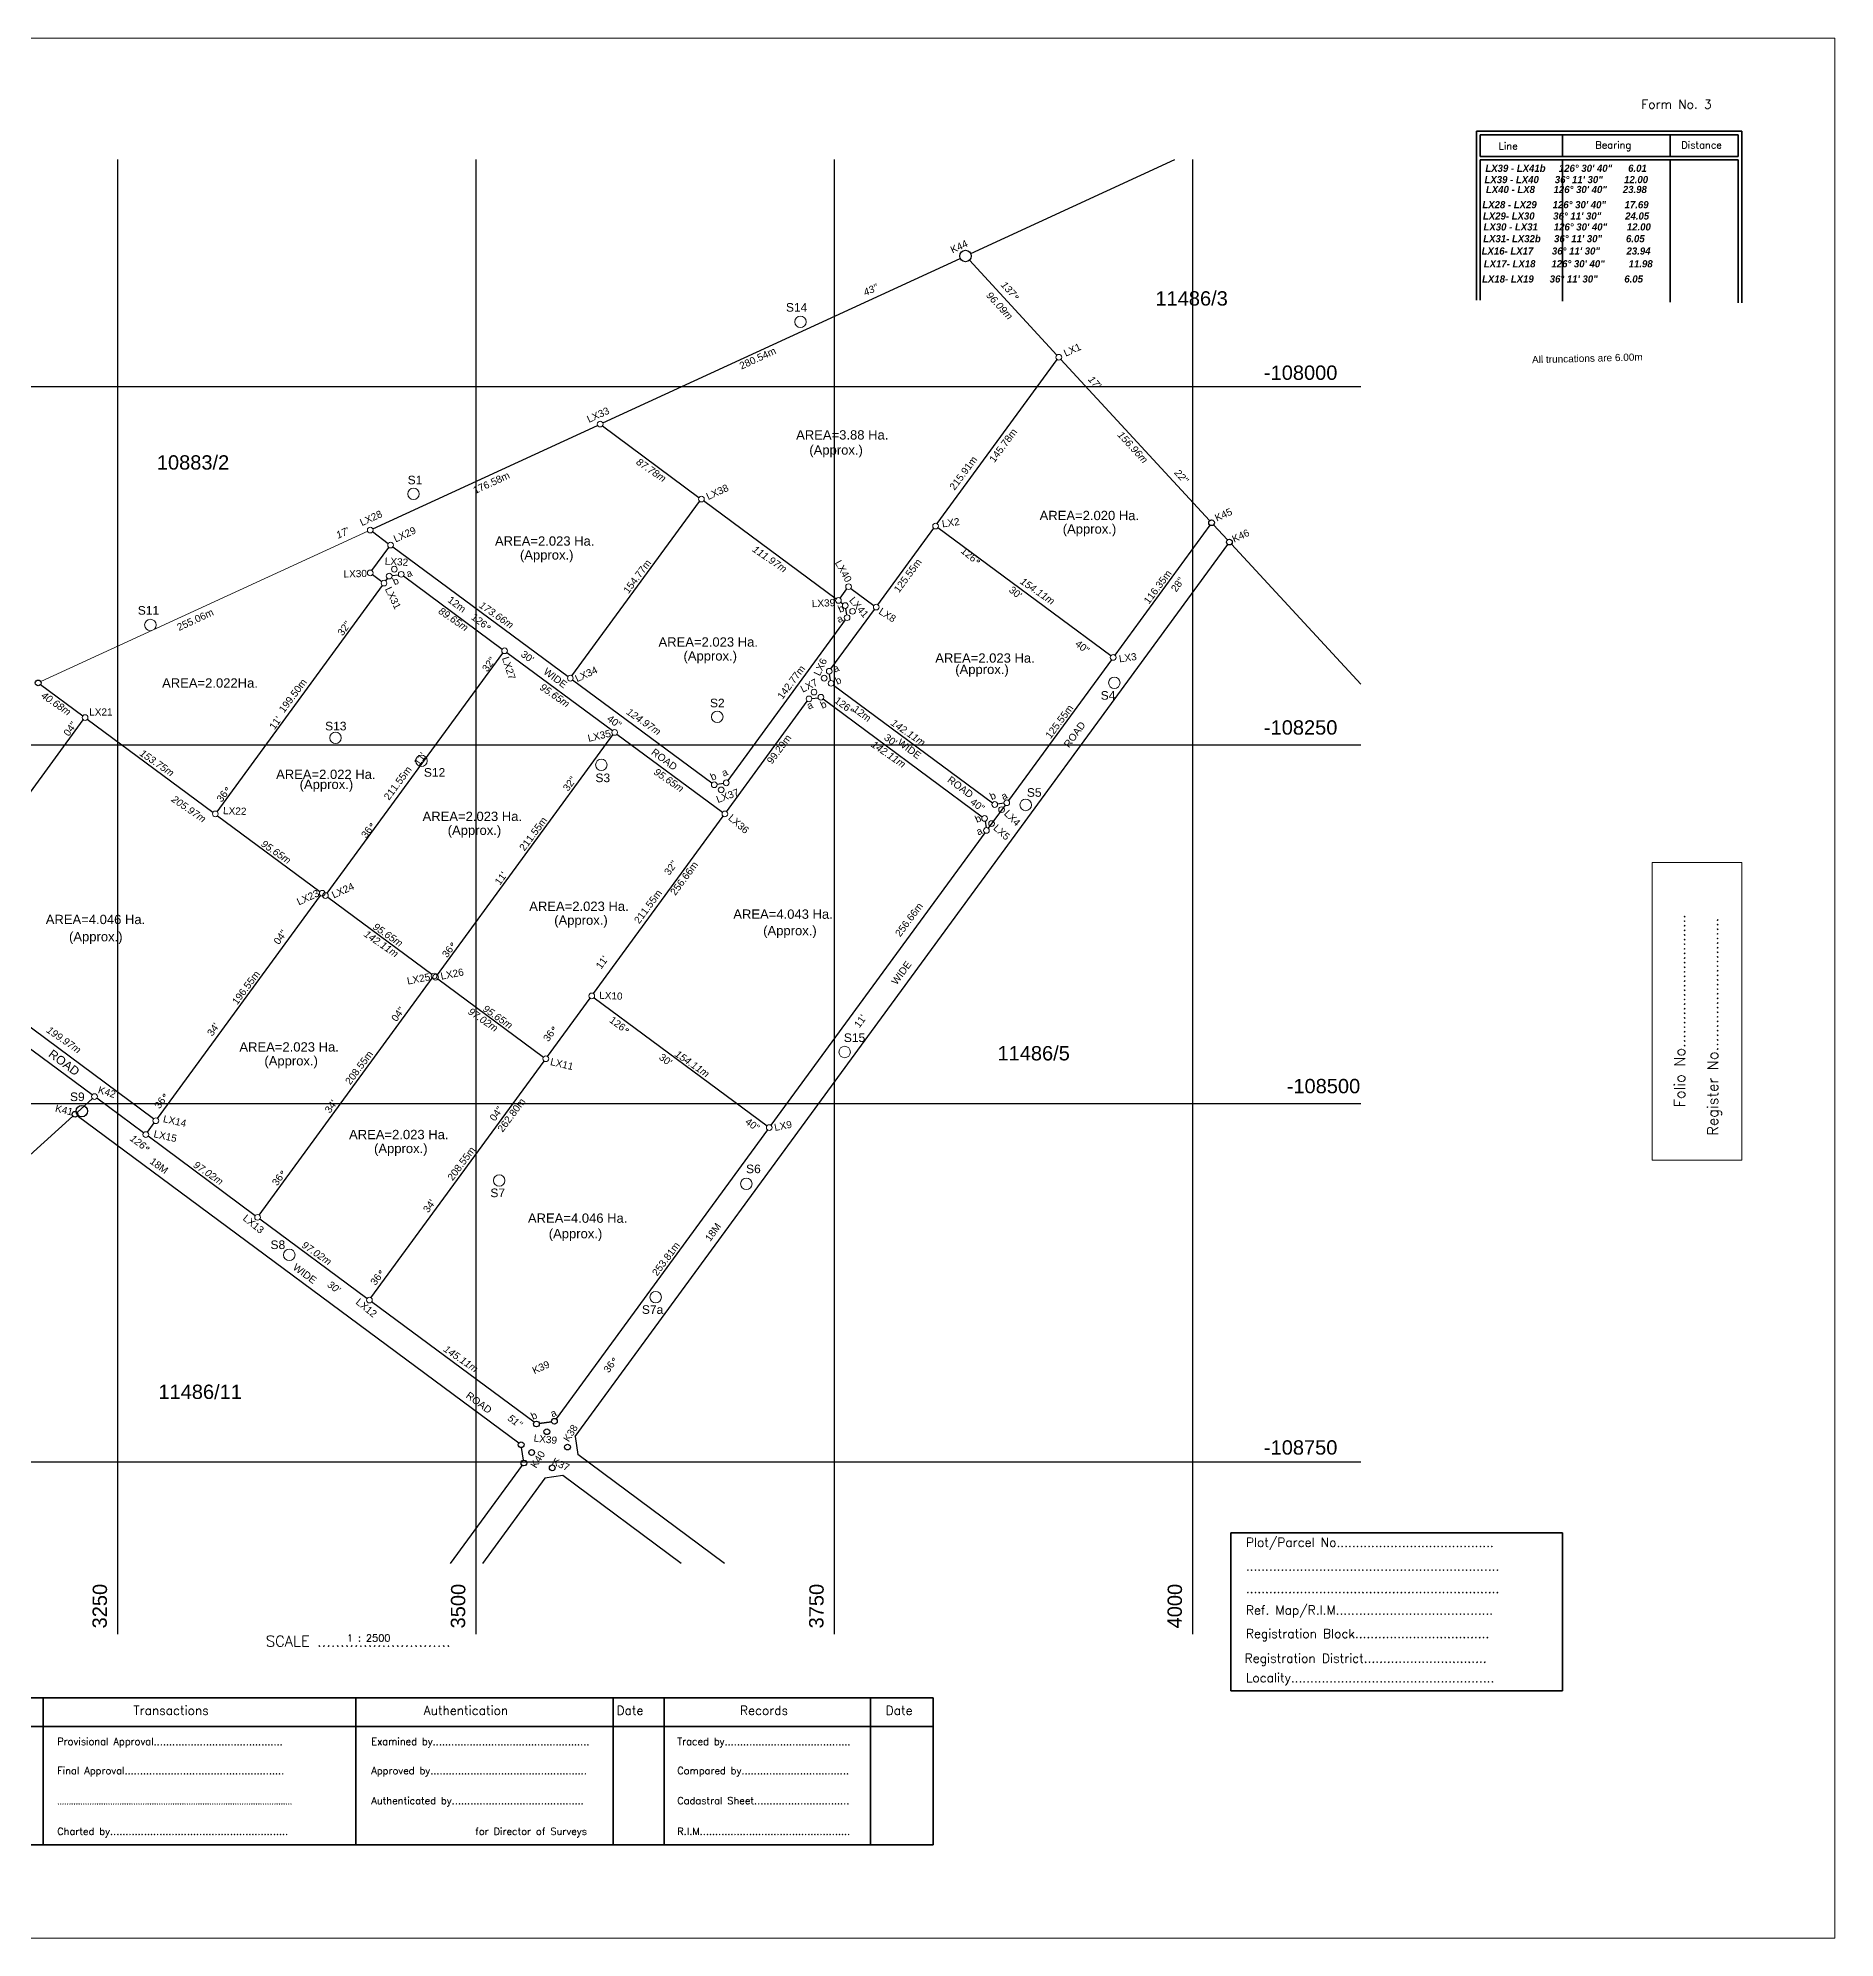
# Model space of a CAD drawing. Header units: metres. Extents: x 2472 to 15790, y -109082 to -107281.
# Drawn here: x 3194 to 4448, y -109082 to -107757 of the extents above; entities that cross this region are included whole.
import ezdxf

# ---------------------------------------------------------------- set-up
doc = ezdxf.new("R2010")
doc.units = ezdxf.units.M
doc.linetypes.add('ACAD_ISO10W100', pattern=[18, 12, -3, 0, -3])
for name, color, linetype, lineweight in [('0_Pen_No__7', 7, 'Continuous', 18), ('BEACOON_Pen_No__1', 1, 'Continuous', 18), ('BEACOON_Pen_No__7', 7, 'Continuous', 18), ('BNDRY_Pen_No__5', 5, 'Continuous', 18), ('BNDRY_Pen_No__7', 7, 'Continuous', 18), ('bondary', 7, 'Continuous', 20), ('BOUNDARY', 7, 'Continuous', 18), ('cadastral boundary', 7, 'Continuous', 40), ('DIM_Pen_No__7', 7, 'Continuous', 18), ('TEXT', 7, 'Continuous', 18)]:
    doc.layers.add(name, color=color, linetype=linetype, lineweight=lineweight)
for name, color, linetype in [('C-SSWR-TEXT', 7, 'Continuous'), ('C-TOPO-TEXT', 7, 'Continuous'), ('Cadastral_Layer', 7, 'Continuous')]:
    doc.layers.add(name, color=color, linetype=linetype)
doc.styles.add('5mm', font='simplex', dxfattribs={"height": 2.5})
doc.styles.add('DynamicDimensions', font='arial.ttf')
doc.styles.add('GENERATED_STYLE_2', font='arial.ttf')
doc.styles.get("Standard").update_dxf_attribs({"font": 'simplex.shx'})

msp = doc.modelspace()

# ---------------------------------------------------------------- linework, layer by layer
at = {"color": 5}
for p, q in [((3250, -107841.8), (3250, -108870.1)), ((3500, -107841.8), (3500, -108870.1)), ((3750, -107841.8), (3750, -108870.1)), ((4000, -107841.8), (4000, -108870.1)), ((2947.5, -108000), (4117.3, -108000)), ((2947.5, -108250), (4117.3, -108250)), ((2947.5, -108500), (4117.3, -108500)), ((2947.5, -108750), (4117.3, -108750))]:
    msp.add_line(p, q, dxfattribs=at)
for centre in [(3194.6, -108206.8), (3220.3, -108507.6), (3542.2, -108723.6), (3549.5, -108729), (3554.8, -108721.7), (3531.6, -108738.1), (3538.9, -108743.5), (3563.9, -108739.7), (3533.5, -108750.8), (3553.3, -108754.2)]:
    msp.add_circle(centre, 2)
msp.add_circle((3225.1, -108505.4), 4, dxfattribs=at)
at = {"layer": 'BEACOON_Pen_No__1', "linetype": 'Continuous'}
for centre in [(3906.7, -107979.7), (3586.7, -108026.3), (3657.3, -108078.6), (3426.3, -108100.2), (3820.7, -108097.4), (3440.5, -108110.7), (3426.3, -108130.1), (3439.5, -108132.3), (3443.1, -108127.5), (3447.9, -108131.1), (3435.9, -108137.2), (3760, -108139.7), (3752.9, -108149.3), (3757.7, -108152.9), (3759, -108161.3), (3762.8, -108156.9), (3779.3, -108153.9), (3520, -108184.4), (3746.5, -108198.7), (3944.6, -108189), (3565.9, -108203.5), (3735.9, -108213.2), (3743, -108203.5), (3747.8, -108207.1), (3732.4, -108218), (3740.7, -108216.8), (3227.3, -108231), (3596.8, -108241.3), (3666.3, -108277.8), (3674.7, -108276.5), (3671.1, -108281.4), (3862, -108291.6), (3870.4, -108290.4), (3318.2, -108298.2), (3673.7, -108298.2), (3854.9, -108301.3), (3859.8, -108304.9), (3866.8, -108295.2), (3856.2, -108309.7), (3392.8, -108353.5), (3395, -108355.1), (3470.8, -108411.2), (3471.9, -108412), (3580.8, -108425.1), (3548.8, -108468.9), (3233.9, -108495.3), (3276.7, -108512.1), (3704.7, -108516.9), (3269.7, -108521.8), (3347.7, -108579.5), (3425.7, -108637.2)]:
    msp.add_circle(centre, 2, dxfattribs=at)
at = {"layer": 'BNDRY_Pen_No__5', "linetype": 'Continuous'}
for centre in [(3726.4, -107955), (3456.5, -108075), (3272.9, -108166.4), (3945.4, -108206.7), (3668.4, -108230.5), (3402.1, -108245.1), (3462, -108261.1), (3587.5, -108264), (3883.6, -108291.9), (3757.3, -108464.2), (3516.3, -108553.8), (3688.7, -108556.1), (3369.8, -108605.7), (3625.4, -108635.2)]:
    msp.add_circle(centre, 4, dxfattribs=at)
at = {"layer": 'BNDRY_Pen_No__7', "color": 7, "linetype": 'Continuous', "lineweight": 30}
for p, q in [((3821.8, -108095.7), (3905.6, -107981.3)), ((3588.3, -108027.5), (3655.6, -108077.4)), ((3567, -108201.9), (3656.1, -108080.2)), ((3658.9, -108079.7), (3751.3, -108148.2)), ((3427.9, -108101.3), (3438.9, -108109.5)), ((3780.4, -108152.3), (3819.5, -108099)), ((3822.3, -108098.5), (3942.9, -108187.8)), ((3427.5, -108128.5), (3439.3, -108112.3)), ((3442.1, -108111.9), (3564.3, -108202.3)), ((3569.3, -108732.4), (4024.5, -108110.2)), ((3427.9, -108131.3), (3434.3, -108136)), ((3441.5, -108132), (3445.9, -108131.4)), ((3449.5, -108132.2), (3518.3, -108183.2)), ((3319.4, -108296.6), (3434.8, -108138.8)), ((3437.1, -108135.6), (3438.3, -108133.9)), ((3754.1, -108147.7), (3758.8, -108141.3)), ((3761.6, -108140.9), (3777.6, -108152.8)), ((3747.7, -108197.1), (3778.1, -108155.6)), ((3754.5, -108150.5), (3756.1, -108151.7)), ((3758.7, -108159.4), (3758, -108154.9)), ((3675.9, -108274.9), (3757.8, -108162.9)), ((3396.2, -108353.5), (3518.8, -108186)), ((3521.6, -108185.6), (3595.2, -108240.1)), ((3196.2, -108207.9), (3225.7, -108229.8)), ((3567.5, -108204.7), (3664.7, -108276.6)), ((3749.4, -108208.3), (3860.4, -108290.4)), ((3674.9, -108296.6), (3731.2, -108219.6)), ((3742.3, -108218), (3853.3, -108300.1)), ((3119.5, -108378.2), (3226.1, -108232.6)), ((3228.9, -108232.2), (3316.5, -108297)), ((3473.1, -108410.4), (3595.6, -108242.9)), ((3598.4, -108242.5), (3672.1, -108297)), ((3319.7, -108299.4), (3391.2, -108352.3)), ((3582, -108423.5), (3672.5, -108299.8)), ((3277.9, -108510.5), (3391.6, -108355.1)), ((3396.6, -108356.3), (3469.2, -108410)), ((3275.1, -108510.9), (3117.6, -108394.3)), ((3348.8, -108577.9), (3469.6, -108412.8)), ((3473.5, -108413.2), (3547.2, -108467.8)), ((3549.9, -108467.3), (3579.7, -108426.7)), ((3582.4, -108426.4), (3703.1, -108515.7)), ((3426.8, -108635.6), (3547.6, -108470.6)), ((3232.4, -108496.7), (3221.8, -108506.3)), ((3218.8, -108509), (3000, -108706.3)), ((3530, -108737), (3221.9, -108508.8)), ((3270.9, -108520.1), (3275.6, -108513.7)), ((3544.2, -108723.3), (3552.8, -108722)), ((3533.2, -108748.8), (3531.9, -108740.1)), ((3569.3, -108732.4), (3571.2, -108745)), ((3482.3, -108820.8), (3532.4, -108752.4)), ((3673.5, -108820.8), (3571.2, -108745)), ((3548, -108761.5), (3504.6, -108820.8)), ((3560.6, -108759.6), (3548, -108761.5)), ((3643.2, -108820.8), (3560.6, -108759.6))]:
    msp.add_line(p, q, dxfattribs=at)
at = {"layer": 'BNDRY_Pen_No__7', "color": 7, "linetype": 'ACAD_ISO10W100', "lineweight": 30}
for p, q in [((3747.5, -108205.1), (3746.8, -108200.6)), ((3734.3, -108217.7), (3738.7, -108217.1)), ((3668.3, -108277.5), (3672.7, -108276.8)), ((3868.4, -108290.7), (3864, -108291.3)), ((3855.2, -108303.3), (3855.9, -108307.8))]:
    msp.add_line(p, q, dxfattribs=at)
at = {"layer": 'BNDRY_Pen_No__7', "color": 7, "linetype": 'Continuous', "lineweight": 30, "flags": 128}
for points in [[(3845.2, -107907.4), (3987.7, -107841.8)], [(4024.4, -108107.1), (4014.6, -108096.6)], [(4117.3, -108207.7), (4027.1, -108110)]]:
    msp.add_lwpolyline(points, dxfattribs=at)
at = {"layer": 'BNDRY_Pen_No__7', "color": 7, "linetype": 'Continuous', "lineweight": 30}
for points in [[(3588.5, -108025.5), (3837.9, -107910.8)], [(3844.3, -107912), (3905.4, -107978.2)], [(3908.1, -107981.2), (4011.9, -108093.6)], [(3428.1, -108099.3), (3584.9, -108027.2)], [(4012.1, -108096.7), (3945.7, -108187.4)], [(3943.4, -108190.6), (3871.6, -108288.7)], [(3869.2, -108292), (3857.4, -108308.1)], [(3855, -108311.3), (3705.8, -108515.3)], [(3232.3, -108494.1), (3096.1, -108393.3)], [(3268.1, -108520.6), (3235.5, -108496.5)], [(3346, -108578.4), (3271.3, -108523)], [(3703.5, -108518.5), (3556, -108720.1)], [(3424, -108636.1), (3349.3, -108580.7)], [(3540.6, -108722.4), (3427.2, -108638.5)], [(3552.8, -108722), (3544.2, -108723.3)]]:
    msp.add_lwpolyline(points, dxfattribs=at)
at = {"layer": 'BNDRY_Pen_No__7', "color": 7, "linetype": 'ByBlock', "lineweight": 15}
msp.add_lwpolyline([(3196.4, -108205.9), (3424.5, -108101)], dxfattribs=at)
at = {"layer": 'BNDRY_Pen_No__7', "color": 7, "linetype": 'Continuous', "lineweight": 30}
for centre, radius in [((3841.6, -107909.1), 4), ((4013.3, -108095.1), 2), ((4025.7, -108108.6), 2)]:
    msp.add_circle(centre, radius, dxfattribs=at)
at = {"layer": 'bondary', "color": 7, "linetype": 'Continuous', "lineweight": 18}
for p, q in [((4320.7, -108332.1), (4320.7, -108539.6)), ((4383.2, -108332.1), (4383.2, -108539.6))]:
    msp.add_line(p, q, dxfattribs=at)
at = {"layer": 'BOUNDARY'}
for p, q in [((2472, -107757.1), (4448.2, -107757.1)), ((4448.2, -107757.1), (4448.2, -109082.1)), ((4320.7, -108332.1), (4383.2, -108332.1)), ((4320.7, -108539.6), (4383.2, -108539.6)), ((4448.2, -109082.1), (2472, -109082.1)), ((3884.1, -109082.1), (2951.6, -109082.1))]:
    msp.add_line(p, q, dxfattribs=at)
at = {"layer": 'BOUNDARY', "color": 7, "linetype": 'Continuous', "lineweight": 35}
for p, q in [((4198.2, -107822.1), (4198.2, -107939.9)), ((4198.2, -107822.1), (4383.2, -107822.1)), ((4198.2, -107822.1), (4198.2, -107939.9)), ((4200.7, -107824.6), (4200.7, -107839.6)), ((4200.7, -107824.6), (4380.7, -107824.6)), ((4258.2, -107824.6), (4258.2, -107839.6)), ((4333.2, -107824.6), (4333.2, -107839.6)), ((4380.7, -107824.6), (4380.7, -107839.6)), ((4383.2, -107822.1), (4383.2, -107941.8)), ((4200.7, -107839.6), (4380.7, -107839.6)), ((4200.7, -107842.1), (4380.7, -107842.1)), ((4200.7, -107842.1), (4200.7, -107940)), ((4258.2, -107842.1), (4258.2, -107940.5)), ((4333.2, -107842.1), (4333.2, -107941.3)), ((4380.7, -107842.1), (4380.7, -107941.8)), ((4026.6, -108799.6), (4026.6, -108909.6)), ((4258.2, -108799.6), (4026.6, -108799.6)), ((4026.6, -108799.6), (4026.6, -108909.6)), ((4258.2, -108799.6), (4258.2, -108909.6)), ((3819.1, -108914.6), (3016.6, -108914.6)), ((3198.2, -109017.1), (3198.2, -108914.6)), ((3416.3, -108914.6), (3416.3, -109017.1)), ((3595.8, -108914.6), (3595.8, -109017.1)), ((3631.3, -108914.6), (3631.3, -109017.1)), ((3775.4, -108914.6), (3775.4, -109017.1)), ((3819.1, -108914.6), (3819.1, -109017.1)), ((4258.2, -108909.6), (4026.6, -108909.6)), ((3819.1, -108934.6), (3016.6, -108934.6)), ((3819.1, -109017.1), (3016.6, -109017.1))]:
    msp.add_line(p, q, dxfattribs=at).dxf.unprotected_set("ltscale", 0)
at = {"layer": 'Cadastral_Layer', "color": 7}
for p, q in [((3946.5, -108186.4), (3946.5, -108186.4)), ((3805.9, -108378.6), (3805.9, -108378.6)), ((3679.5, -108551.3), (3679.5, -108551.3)), ((3679.5, -108551.3), (3679.5, -108551.3))]:
    msp.add_line(p, q, dxfattribs=at)

# ---------------------------------------------------------------- texts
at = {"layer": '0_Pen_No__7', "color": 5, "linetype": 'Continuous', "char_height": 10, "attachment_point": 7, "line_spacing_factor": 0.303237, "style": 'GENERATED_STYLE_2'}
for s, insert in [('\\A1;-108000', (4049.8, -107995.6)), ('\\A1;-108250', (4049.8, -108243)), ('\\A1;-108750', (4049.8, -108745.1))]:
    msp.add_mtext(s, dxfattribs=dict(at, insert=insert))
at = {"layer": '0_Pen_No__7', "linetype": 'Continuous', "insert": (3170.2, -108436.3), "char_height": 6, "width": 277.465, "attachment_point": 2, "rotation": 323.3984, "line_spacing_factor": 0.5, "style": 'GENERATED_STYLE_2'}
msp.add_mtext('\\A1;12m              WIDE                 ROAD', dxfattribs=at)
at = {"layer": '0_Pen_No__7', "color": 5, "linetype": 'Continuous', "insert": (4065.7, -108493.1), "char_height": 10, "attachment_point": 7, "style": 'GENERATED_STYLE_2'}
msp.add_mtext('\\A1;-108500', dxfattribs=at)
at = {"layer": '0_Pen_No__7', "color": 5, "linetype": 'Continuous', "char_height": 10, "attachment_point": 7, "rotation": 89.6334, "style": 'GENERATED_STYLE_2'}
for s, insert in [('\\A1;3250', (3242.6, -108866.2)), ('\\A1;3500', (3492.6, -108866.2)), ('\\A1;3750', (3742.6, -108866.2)), ('\\A1;4000', (3992.6, -108866.2))]:
    msp.add_mtext(s, dxfattribs=dict(at, insert=insert))
at = {"layer": 'BEACOON_Pen_No__7', "linetype": 'Continuous', "char_height": 5, "attachment_point": 7, "style": 'GENERATED_STYLE_2'}
for s, insert, rotation in [('\\A1;{\\fArial|b0|i0|c0|p34;K44}', (3832.5, -107907.4), 24.7055), ("\\A1;{\\fArial|b0|i1|c0|p34;137\\A0;\\fArial Black|b0|i1|c0|p34;\\H0.83333x;º\\A1;\\fArial|b0|i1|c0|p34;\\H1.2x;                                       17'                                         22''}", (3865.8, -107929.6), 312.7348), ('\\A1;{\\fArial|b0|i1|c0|p34;96.09m}', (3855.6, -107936.9), 312.7348), ('\\A1;LX1', (3911.5, -107979.4), 24.7055), ('\\A1;LX33', (3578.9, -108025.6), 24.7055), ('\\A1;{\\fArial|b0|i1|c0|p34;156.96m}', (3947.2, -108034.2), 312.7348), ('\\A1;{\\fArial|b0|i1|c0|p34;87.78m}', (3611.3, -108053.9), 325.439), ('\\A1;LX38', (3662.1, -108079.4), 24.7055), ('\\A1;LX28', (3420.5, -108097.6), 24.7055), ('\\A1;LX2', (3825.5, -108098.4), 8.2511), ('\\A1;{\\fArial|b0|i0|c0|p34;K45}', (4017, -108094.4), 24.7055), ('\\A1;LX29', (3444, -108109), 24.7055), ('\\A1;{\\fArial|b0|i0|c0|p34;K46}', (4029, -108109.1), 24.7055), ('\\A1;LX32', (3436.3, -108124.3), 356.4584), ('\\A1;{\\fArial|b0|i1|c0|p34;111.97m}', (3692.4, -108114.8), 325.439), ('126{\\fArial Black|b0|i1|c0|p34;\\H0.83333x;º\\A1;\\fArial|b0|i1|c0|p34;\\H1.2x;               }30\'                          40"', (3837.8, -108115.6), 320.9022), ('\\A1;LX30', (3407.7, -108133.4), 1.4195), ('\\A1;a', (3452.7, -108133.5), 24.7055), ('\\A1;LX40', (3750.2, -108123), 299.1833), ('\\A1;LX31', (3436.3, -108141.4), 296.1388), ('\\A1;b', (3443.3, -108138.9), 24.7055), ('\\A1;{\\fArial|b0|i1|c0|p34;154.11m}', (3879.2, -108137.2), 325.439), ('\\A1;{\\fArial|b0|i1|c0|p34;89.65m}', (3473.3, -108157.9), 325.439), ('\\A1;{\\fArial|b0|i1|c0|p34;173.66m}', (3501.7, -108153.8), 325.439), ('\\A1;LX39', (3734.5, -108154.1), 2.9142), ('\\A1;b', (3754, -108158.1), 24.7055), ('\\A1;LX41', (3760.1, -108149.4), 310.3531), ('\\A1;LX8', (3780.5, -108158.3), 327.9715), ('\\A1;a', (3753.2, -108165.2), 24.7055), ('\\A1;LX3', (3949, -108192.6), 8.2511), ('\\A1;LX27', (3518.1, -108189.5), 288.0477), ('\\A1;LX34', (3570.6, -108206.4), 24.7055), ('\\A1;LX6', (3740, -108202.4), 65.0546), ('\\A1;a', (3750.5, -108199.8), 24.7055), ('\\A1;{\\fArial|b0|i1|c0|p34;95.65m}', (3544, -108211), 325.439), ('\\A1;LX7', (3728, -108213.7), 27.3613), ('\\A1;b', (3752.1, -108208.2), 24.7055), ('\\A1;{\\fArial|b0|i1|c0|p34;40.68m}', (3196.1, -108216.7), 325.439), ('\\A1;{\\fArial|b0|i1|c0|p34;124.97m}', (3604.5, -108228.2), 325.439), ('\\A1;a', (3732.3, -108225.6), 24.7055), ('\\A1;b', (3741.7, -108225), 24.7055), ('\\A1;{\\fArial|b0|i1|c0|p34;142.11m}', (3789, -108235.8), 325.439), ('\\A1;LX35', (3578.7, -108248), 13.1182), ('\\A1;{\\fArial|b0|i1|c0|p34;142.11m}', (3775.3, -108250.9), 325.439), ('\\A1;{\\fArial|b0|i1|c0|p34;153.75m}', (3264.8, -108257), 325.439), ('\\A1;{\\fArial|b0|i1|c0|p34;95.65m}', (3623.6, -108270.1), 325.439), ('\\A1;b', (3664.9, -108275.1), 24.7055), ('\\A1;a', (3672.9, -108272.4), 24.7055), ('\\A1;{\\fArial|b0|i1|c0|p34;205.97m}', (3287.1, -108289.1), 325.439), ('\\A1;LX37', (3668.8, -108290.7), 19.9954), ('\\A1;b', (3859.9, -108288.7), 24.7055), ('\\A1;a', (3867.9, -108288.7), 24.7055), ('\\A1;LX22', (3323.5, -108298.3), 357.9378), ('\\A1;LX36', (3675.5, -108301.7), 318.8604), ('\\A1;b', (3849.6, -108304.6), 24.7055), ('\\A1;LX5', (3860.5, -108308.7), 318.1667), ('\\A1;LX4', (3868.1, -108298.4), 315.2695), ('\\A1;{\\fArial|b0|i1|c0|p34;95.65m}', (3349.6, -108320.2), 325.439), ('\\A1;a', (3850.5, -108313.3), 24.7055), ('\\A1;LX23', (3376.5, -108362.1), 24.7055), ('\\A1;LX24', (3400.8, -108357.2), 24.7055), ('\\A1;{\\fArial|b0|i1|c0|p34;142.11m}', (3421.4, -108383.1), 325.439), ('\\A1;{\\fArial|b0|i1|c0|p34;95.65m}', (3427.6, -108378), 325.439), ('\\A1;LX25', (3452.5, -108417.3), 11.1987), ('\\A1;LX26', (3475.9, -108413.9), 11.1738), ('\\A1;LX10', (3585.9, -108427.1), 357.2757), ('\\A1;{\\fArial|b0|i1|c0|p34;97.02m}', (3494, -108437.2), 325.439), ('\\A1;{\\fArial|b0|i1|c0|p34;95.65m}', (3504.2, -108435.2), 325.439), ('\\A1;{\\fArial|b0|i1|c0|p34;199.97m}', (3199.9, -108450.1), 325.439), ('\\A1;{\\fArial|b0|i1|c0|p34;154.11m}', (3638.3, -108466.8), 325.439), ('\\A1;LX11', (3551.5, -108473.2), 346.8948), ('\\A1;{\\fArial|b0|i0|c0|p34;K42}', (3235.9, -108492.7), 342.7331), ('\\A1;{\\fArial|b0|i0|c0|p34;K41}', (3206.1, -108505.7), 346.7856), ('\\A1;LX14', (3281.4, -108513), 347.37), ('\\A1;LX9', (3708.7, -108519.4), 11.3182), ("\\A1;{\\fArial|b0|i1|c0|p34;126\\A0;\\fArial Black|b0|i1|c0|p34;\\H0.83333x;º\\A1;\\fArial|b0|i1|c0|p34;\\H1.2x;                                                                                 30'                                                                            51''}", (3258.1, -108525.5), 323.482), ('\\A1;LX15', (3274.8, -108523.6), 347.37), ('\\A1;{\\fArial|b0|i1|c0|p34;97.02m}', (3302.3, -108544.1), 325.439), ('\\A1;LX13', (3336.9, -108581), 320.947), ('\\A1;{\\fArial|b0|i1|c0|p34;97.02m}', (3377.9, -108600), 325.439), ('\\A1;LX12', (3415.7, -108639.4), 320.947), ('\\A1;{\\fArial|b0|i1|c0|p34;145.11m}', (3476.9, -108672.6), 325.439), ('\\A1;{\\fArial|b0|i0|c0|p34;K39}', (3540.8, -108689), 24.7055), ('\\A1;b', (3539.8, -108720.9), 24.7055), ('\\A1;a', (3553.4, -108719.2), 24.7055), ('\\A1;{\\fArial|b0|i0|c0|p34;K38}', (3564.9, -108736.6), 58.1605), ('\\A1;{\\fArial|b0|i0|c0|p34;K40}', (3542, -108754.9), 57.4731), ('\\A1;LX39', (3540.1, -108735.9), 353.7105), ('\\A1;{\\fArial|b0|i0|c0|p34;K37}', (3552.6, -108751.5), 335.1453)]:
    msp.add_mtext(s, dxfattribs=dict(at, insert=insert, rotation=rotation))
at = {"layer": 'BEACOON_Pen_No__7', "linetype": 'Continuous', "char_height": 5, "attachment_point": 7, "line_spacing_factor": 0.913225, "style": 'GENERATED_STYLE_2'}
for s, insert, rotation in [('\\A1;12m                                    WIDE                                       ROAD', (3479.8, -108150), 323.2267), ('126{\\fArial Black|b0|i1|c0|p34;\\H0.83333x;º\\A1;\\fArial|b0|i1|c0|p34;\\H1.2x;               }30\'                                  40"', (3496.2, -108162), 323.2267), ('126{\\fArial Black|b0|i1|c0|p34;\\H0.83333x;º\\A1;\\fArial|b0|i1|c0|p34;\\H1.2x;               }30\'                                  40"', (3749.6, -108220.1), 323.2267), ('\\A1;12m             WIDE             ROAD', (3762.5, -108226.2), 323.2267), ('126{\\fArial Black|b0|i1|c0|p34;\\H0.83333x;º\\A1;\\fArial|b0|i1|c0|p34;\\H1.2x;               }30\'                                  40"', (3592.6, -108443), 323.2267), ('\\A1;18M                                                         WIDE                                                                    ROAD', (3272, -108541.5), 323.482)]:
    msp.add_mtext(s, dxfattribs=dict(at, insert=insert, rotation=rotation))
at = {"layer": 'BEACOON_Pen_No__7', "linetype": 'Continuous', "insert": (3230.2, -108229.6), "char_height": 5, "attachment_point": 7, "style": 'GENERATED_STYLE_2'}
msp.add_mtext('\\A1;LX21', dxfattribs=at)
at = {"layer": 'BNDRY_Pen_No__5', "linetype": 'Continuous', "char_height": 6, "attachment_point": 7, "style": 'GENERATED_STYLE_2'}
for s, insert in [('S14', (3716.3, -107948)), ('S1', (3452.4, -108068.4)), ('S11', (3264.1, -108159.3)), ('S4', (3935.9, -108218.6)), ('S2', (3663.3, -108223.9)), ('S13', (3394.8, -108240)), ('S12', (3463.7, -108272.3)), ('S3', (3583.4, -108276.1)), ('S5', (3884.4, -108286.3)), ('S15', (3756.7, -108457.3)), ('S9', (3216.8, -108498.5)), ('S6', (3688.5, -108548.8)), ('S7', (3510.1, -108565.5)), ('S8', (3356.7, -108601.7)), ('S7a', (3615.8, -108646.9))]:
    msp.add_mtext(s, dxfattribs=dict(at, insert=insert))
at = {"layer": 'C-SSWR-TEXT', "color": 7, "linetype": 'Continuous', "char_height": 10, "attachment_point": 7, "style": 'GENERATED_STYLE_2'}
for s, insert in [('\\A1;11486/3', (3974.1, -107943.8)), ('\\A1;10883/2', (3277.4, -108058.2)), ('\\A1;11486/5', (3863.9, -108470.2)), ('\\A1;11486/11', (3278.5, -108706.3))]:
    msp.add_mtext(s, dxfattribs=dict(at, insert=insert))
at = {"layer": 'C-TOPO-TEXT', "color": 7, "linetype": 'Continuous', "char_height": 6.5, "width": 277.465, "attachment_point": 2, "line_spacing_factor": 0.5, "style": 'GENERATED_STYLE_2'}
for s, insert in [('\\A1;AREA=3.88 Ha.', (3755.6, -108030.6)), ('\\A1;(Approx.)', (3751.3, -108041.1)), ('\\A1;AREA=2.020 Ha.', (3928, -108086.8)), ('\\A1;AREA=2.023 Ha.', (3548, -108104.6)), ('\\A1;(Approx.)', (3928.1, -108096.2)), ('\\A1;(Approx.)', (3549.4, -108114.3)), ('\\A1;AREA=2.023 Ha.', (3662.1, -108175)), ('\\A1;(Approx.)', (3663.5, -108184.7)), ('\\A1;AREA=2.023 Ha.', (3855.2, -108186.2)), ('\\A1;(Approx.)', (3853.1, -108194.1)), ('\\A1;AREA=2.022Ha.', (3314.5, -108203.6)), ('\\A1;AREA=2.022 Ha.', (3395.3, -108267.3)), ('\\A1;(Approx.)', (3395.7, -108274.3)), ('\\A1;AREA=2.023 Ha.', (3497.5, -108296.6)), ('\\A1;(Approx.)', (3499, -108306.3)), ('\\A1;AREA=4.046 Ha.', (3234.6, -108368.5)), ('\\A1;AREA=2.023 Ha.', (3571.9, -108359.3)), ('\\A1;(Approx.)', (3573.3, -108369)), ('\\A1;AREA=4.043 Ha.', (3714.3, -108364.8)), ('\\A1;(Approx.)', (3234.8, -108380.5)), ('\\A1;(Approx.)', (3719.1, -108376.3)), ('\\A1;AREA=2.023 Ha.', (3369.7, -108457.4)), ('\\A1;(Approx.)', (3371.1, -108467.1)), ('\\A1;AREA=2.023 Ha.', (3446.2, -108518.5)), ('\\A1;(Approx.)', (3447.6, -108528.2)), ('\\A1;AREA=4.046 Ha.', (3571, -108576.8)), ('\\A1;(Approx.)', (3569.5, -108587.6))]:
    msp.add_mtext(s, dxfattribs=dict(at, insert=insert))
at = {"layer": 'cadastral boundary', "style": '5mm'}
msp.add_text('1 : 2500', height=5, dxfattribs=at).set_placement((3410, -108875.3, 327.7))
at = {"layer": 'DIM_Pen_No__7', "linetype": 'Continuous', "char_height": 5, "attachment_point": 7, "style": 'GENERATED_STYLE_2'}
for s, insert, rotation in [("\\A1;{\\fArial|b0|i1|c0|p34;65\\A0;\\fArial Black|b0|i1|c0|p34;\\H0.83333x;º\\A1;\\fArial|b0|i1|c0|p34;\\H1.2x;                                                                                                                                                             17'                                                                                                                                                                                                            43''}", (3117.8, -108238), 24.7055), ('\\A1;280.54m', (3685.3, -107988.4), 24.7055), ('\\A1;145.78m', (3861.8, -108053.6), 53.3472), ('\\A1;215.91m', (3834, -108072.9), 53.3472), ('\\A1;176.58m', (3499.5, -108075.2), 24.7055), ("\\A1;36{\\A0;\\fArial Black|b0|i1|c0|p34;\\H0.83333x;º\\A1;\\fArial|b0|i1|c0|p34;\\H1.2x;    }                                                                                                                                                11'                                                                                                                                                                                             28''", (3592.7, -108688.4), 53.9811), ('\\A1;154.77m', (3606.5, -108145), 53.3472), ('\\A1;125.55m', (3795.2, -108144.4), 53.3472), ('\\A1;116.35m', (3969.6, -108152.3), 53.3472), ('\\A1;255.06m', (3292.9, -108170.7), 24.7055), ("\\A1;36{\\A0;\\fArial Black|b0|i1|c0|p34;\\H0.83333x;º\\A1;\\fArial|b0|i1|c0|p34;\\H1.2x;    }                       11'                                     32''", (3322.7, -108290.5), 53.9811), ("\\A1;36{\\A0;\\fArial Black|b0|i1|c0|p34;\\H0.83333x;º\\A1;\\fArial|b0|i1|c0|p34;\\H1.2x;    }                       11'                                     32''", (3423.6, -108315.6), 53.9811), ('\\A1;142.77m', (3713.9, -108218.7), 53.3472), ('\\A1;199.50m', (3366.2, -108228.1), 53.3472), ('\\A1;125.55m', (3901, -108246.2), 53.3472), ("\\A1;36{\\A0;\\fArial Black|b0|i1|c0|p34;\\H0.83333x;º\\A1;\\fArial|b0|i1|c0|p34;\\H1.2x;    }                       34'                                    04''", (3132.7, -108359), 53.9811), ('\\A1;99.29m', (3706.6, -108263.9), 53.3472), ('\\A1;211.55m', (3439.4, -108289.1), 53.3472), ("\\A1;36{\\A0;\\fArial Black|b0|i1|c0|p34;\\H0.83333x;º\\A1;\\fArial|b0|i1|c0|p34;\\H1.2x;    }                       11'                                     32''", (3480, -108398.9), 53.9811), ('\\A1;211.55m', (3533.9, -108324.5), 53.3472), ("\\A1;36{\\A0;\\fArial Black|b0|i1|c0|p34;\\H0.83333x;º\\A1;\\fArial|b0|i1|c0|p34;\\H1.2x;    }                       11'                                     32''", (3550.6, -108457.5), 53.9811), ('\\A1;256.66m', (3639.2, -108355.5), 53.3472), ('\\A1;211.55m', (3614, -108375.2), 53.3472), ('\\A1;256.66m', (3796.1, -108384.3), 53.3472), ("\\A1;36{\\A0;\\fArial Black|b0|i1|c0|p34;\\H0.83333x;º\\A1;\\fArial|b0|i1|c0|p34;\\H1.2x;    }                       34'                                    04''", (3279.3, -108504.3), 53.9811), ('\\A1;196.55m', (3333.5, -108431.7), 53.3472), ("\\A1;36{\\A0;\\fArial Black|b0|i1|c0|p34;\\H0.83333x;º\\A1;\\fArial|b0|i1|c0|p34;\\H1.2x;    }                       34'                                    04''", (3361.4, -108558), 53.9811), ('\\A1;208.55m', (3412.4, -108487.5), 53.3472), ("\\A1;36{\\A0;\\fArial Black|b0|i1|c0|p34;\\H0.83333x;º\\A1;\\fArial|b0|i1|c0|p34;\\H1.2x;    }                       34'                                    04''", (3430, -108627.4), 53.9811), ('\\A1;262.80m', (3518.7, -108520.6), 53.3472), ('\\A1;208.55m', (3483.8, -108554.4), 53.3472), ('\\A1;253.81m', (3626.5, -108620.9), 53.3472)]:
    msp.add_mtext(s, dxfattribs=dict(at, insert=insert, rotation=rotation))
at = {"layer": 'DIM_Pen_No__7', "linetype": 'Continuous', "insert": (3663.5, -108596.8), "char_height": 5, "attachment_point": 7, "rotation": 53.9811, "line_spacing_factor": 0.913225, "style": 'GENERATED_STYLE_2'}
msp.add_mtext('\\A1;18M                                                                                                           WIDE                                                                                                ROAD', dxfattribs=at)
at = {"layer": 'TEXT', "color": 7, "linetype": 'Continuous', "lineweight": 40}
for s, height, p in [('Form No. 3', 6.25, (4313.1, -107806.4)), ('Line', 5, (4213.6, -107834.9)), ('Bearing', 5, (4281, -107834.2)), ('Distance', 5, (4341, -107834.2)), ('Plot/Parcel No.........................................', 6.25, (4037.2, -108809.3)), ('..................................................................', 6.25, (4037.2, -108825.8)), ('..................................................................', 6.25, (4037.2, -108841.5)), ('Ref. Map/R.I.M.........................................', 6.25, (4037.2, -108856.5)), ('SCALE .............................', 7.5, (3353.5, -108878.8)), ('Registration Block...................................', 6.25, (4037.2, -108872.9)), ('Registration District................................', 6.25, (4036.4, -108890.1, -2.9)), ('Locality.....................................................', 6.25, (4037.2, -108903.7)), ('Transactions', 6.25, (3261.1, -108926.5)), ('Authentication', 6.25, (3463.6, -108926.5)), ('Date', 6.25, (3598.1, -108926.5)), ('Records', 6.25, (3684.3, -108926.5)), ('Date', 6.25, (3785.9, -108926.5))]:
    msp.add_text(s, height=height, dxfattribs=at).set_placement(p)
at = {"layer": 'TEXT', "color": 7, "linetype": 'Continuous', "lineweight": 40, "style": 'DynamicDimensions'}
msp.add_text('All truncations are 6.00m', height=5, rotation=1.4572, dxfattribs=at).set_placement((4236.9, -107983.9))
at = {"layer": 'TEXT', "color": 7, "linetype": 'Continuous', "lineweight": 40}
for s, p in [('Folio No.............................', (4343.6, -108502.8)), ('Register No.............................', (4366.7, -108522.6))]:
    msp.add_text(s, height=7.5, rotation=90, dxfattribs=at).set_placement(p)
at = {"layer": 'TEXT', "color": 7, "linetype": 'Continuous', "lineweight": 30}
for s, height, p in [('Provisional Approval..........................................', 5, (3207.9, -108947.5)), ('Examined by...................................................', 5, (3427, -108947.5)), ('Traced by.........................................', 5, (3640.5, -108947.5)), ('Final Approval....................................................', 5, (3207.9, -108967.8)), ('Approved by...................................................', 5, (3427, -108967.8)), ('Compared by...................................', 5, (3640.5, -108967.8)), ('......................................................................................................', 3.75, (3207.9, -108988.8)), ('Authenticated by...........................................', 5, (3427, -108988.8)), ('Cadastral Sheet...............................', 5, (3640.5, -108988.8)), ('Charted by..........................................................', 5, (3207.9, -109010.2)), ('for Director of Surveys', 5, (3499.5, -109010.2)), ('R.I.M.................................................', 5, (3640.5, -109010.2))]:
    msp.add_text(s, height=height, dxfattribs=at).set_placement(p)
at = {"layer": 'TEXT', "color": 7, "linetype": 'Continuous', "lineweight": 40, "char_height": 5, "width": 1106.85, "attachment_point": 1, "style": 'DynamicDimensions'}
for s, insert in [('{\\fProxy 1|b1|i1|c0|p7;LX39 - LX40      36° 11\' 30"        12.00}', (4203.7, -107853.3, 12655.3)), ('{\\fProxy 1|b1|i1|c0|p7;LX39 - LX41b     126° 30\' 40"      6.01}', (4204.3, -107845.4, 12655.3)), ('{\\fProxy 1|b1|i1|c0|p7;LX40 - LX8       126° 30\' 40"      23.98}', (4204.7, -107860.2, 12655.3)), ('{\\fProxy 1|b1|i1|c0|p7;LX28 - LX29      126° 30\' 40"       17.69}', (4202.2, -107870.8, 12655.3)), ('{\\fProxy 1|b1|i1|c0|p7;LX29- LX30       36° 11\' 30"         24.05}', (4202.6, -107878.7, 12655.3)), ('{\\fProxy 1|b1|i1|c0|p7;LX31- LX32b     36° 11\' 30"         6.05}', (4202.8, -107894.5, 12655.3)), ('{\\fProxy 1|b1|i1|c0|p7;LX30 - LX31      126° 30\' 40"      ^I12.00}', (4203, -107886.3, 12655.3)), ('{\\fProxy 1|b1|i1|c0|p7;LX16- LX17       36° 11\' 30"          23.94}', (4201.7, -107903.1, 12655.3)), ('{\\fProxy 1|b1|i1|c0|p7;LX17- LX18      126° 30\' 40"         11.98}', (4203.2, -107912, 12655.3)), ('{\\fProxy 1|b1|i1|c0|p7;LX18- LX19      36° 11\' 30"          6.05}', (4202, -107922.6, 12655.3))]:
    msp.add_mtext(s, dxfattribs=dict(at, insert=insert))

doc.saveas('drawing.dxf')
